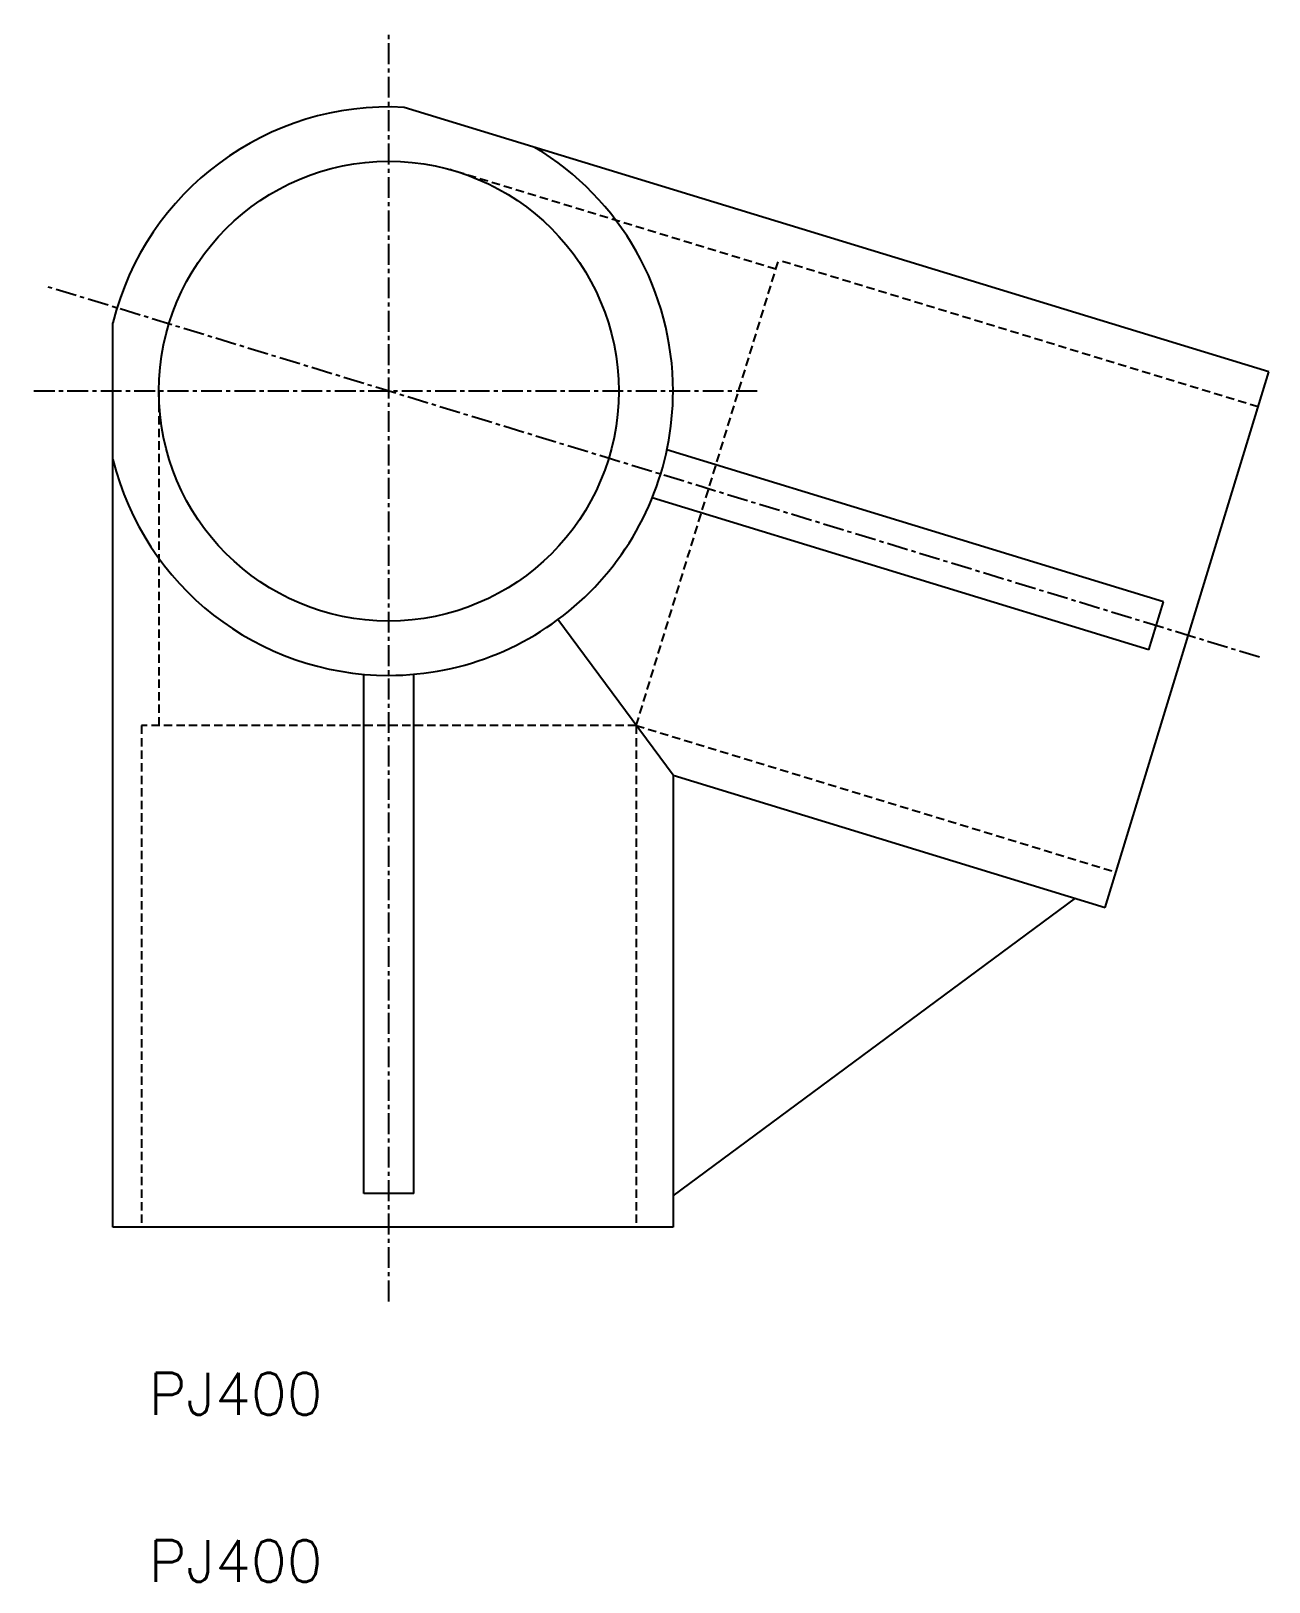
# Model space of a CAD drawing. Extents: x 246.2 to 320.3, y 69.9 to 162.6.
import ezdxf

# ---------------------------------------------------------------- set-up
doc = ezdxf.new("R2010")
doc.units = 0
for name, pattern in [('CENTER', [2, 1.25, -0.25, 0.25, -0.25]), ('CENTER2', [28.575, 19.05, -3.175, 3.175, -3.175]), ('DASHED', [0.75, 0.5, -0.25])]:
    doc.linetypes.add(name, pattern=pattern)
doc.layers.get('0').update_dxf_attribs({"linetype": 'CONTINUOUS'})
doc.layers.add('CENTER', color=1, linetype='CENTER2')
doc.styles.get("Standard").update_dxf_attribs({"font": 'txt.shx'})

msp = doc.modelspace()

# ---------------------------------------------------------------- linework, layer by layer
at = {"color": 7, "linetype": 'CONTINUOUS'}
for p, q in [((320.27, 142.265), (268.54, 158.08)), ((251.13, 91.104), (251.13, 145.197)), ((310.475, 110.229), (320.27, 142.265)), ((313.971, 128.505), (284.262, 137.588)), ((313.094, 125.636), (283.385, 134.719)), ((313.094, 125.636), (313.971, 128.505)), ((284.63, 118.13), (277.742, 127.439)), ((266.13, 93.104), (266.13, 124.171)), ((269.13, 93.104), (269.13, 124.171)), ((284.63, 118.13), (284.63, 91.104)), ((284.63, 118.13), (310.475, 110.229)), ((284.63, 92.97), (308.691, 110.774)), ((269.13, 93.104), (266.13, 93.104)), ((284.63, 91.104), (251.13, 91.104))]:
    msp.add_line(p, q, dxfattribs=at)
at = {"color": 3, "linetype": 'DASHED'}
for p, q in [((290.775, 148.401), (271.291, 154.358)), ((282.429, 121.104), (290.937, 148.931)), ((319.626, 140.16), (290.937, 148.931)), ((253.88, 141.104), (253.88, 121.104)), ((282.429, 121.104), (252.831, 121.104)), ((252.831, 121.104), (252.831, 91.104)), ((282.429, 121.104), (282.429, 91.104)), ((282.429, 121.104), (311.119, 112.333))]:
    msp.add_line(p, q, dxfattribs=at)
at = {"color": 7, "linetype": 'CONTINUOUS'}
msp.add_circle((267.63, 141.104), 13.75, dxfattribs=at)
for start, end in [(86.93064, 166.06941), (359.99995, 59.06943), (269.99996, 0.00003), (193.93059, 269.99996)]:
    msp.add_arc((267.63, 141.104), 17, start, end, dxfattribs=at)
at = {"layer": 'CENTER', "color": 1, "linetype": 'CENTER'}
for p, q in [((267.63, 86.662), (267.63, 162.645)), ((319.693, 125.187), (247.031, 147.402)), ((289.653, 141.104), (246.234, 141.104))]:
    msp.add_line(p, q, dxfattribs=at)

# ---------------------------------------------------------------- texts
at = {"color": 7, "linetype": 'CONTINUOUS'}
for p in [(253.276, 79.878), (253.276, 69.878)]:
    msp.add_text('PJ400', height=2.5, dxfattribs=at).set_placement(p)

doc.saveas('drawing.dxf')
